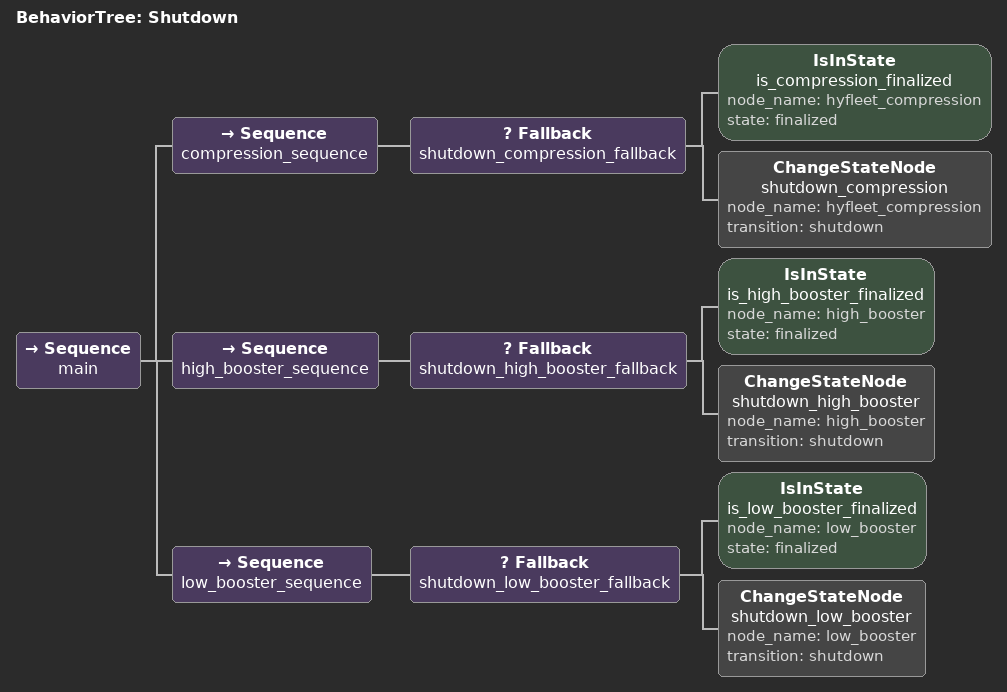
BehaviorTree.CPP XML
<root BTCPP_format="4">
    <BehaviorTree ID="Shutdown">
        <Sequence name="main">

            <Sequence name="compression_sequence">
            <Fallback name="shutdown_compression_fallback">
                <IsInState
                    name="is_compression_finalized"
                    node_name="hyfleet_compression"
                    state="finalized"
                />
                <ChangeStateNode
                    name="shutdown_compression"
                    node_name="hyfleet_compression"
                    transition="shutdown"
                />
            </Fallback>
        </Sequence>

        <Sequence name="high_booster_sequence">
            <Fallback name="shutdown_high_booster_fallback">
                <IsInState
                    name="is_high_booster_finalized"
                    node_name="high_booster"
                    state="finalized"
                />
                <ChangeStateNode
                    name="shutdown_high_booster"
                    node_name="high_booster"
                    transition="shutdown"
                />
            </Fallback>
        </Sequence>

        <Sequence name="low_booster_sequence">
            <Fallback name="shutdown_low_booster_fallback">
                <IsInState
                    name="is_low_booster_finalized"
                    node_name="low_booster"
                    state="finalized"
                />
                <ChangeStateNode
                    name="shutdown_low_booster"
                    node_name="low_booster"
                    transition="shutdown"
                />
            </Fallback>
        </Sequence>

        </Sequence>
    </BehaviorTree>
</root>
